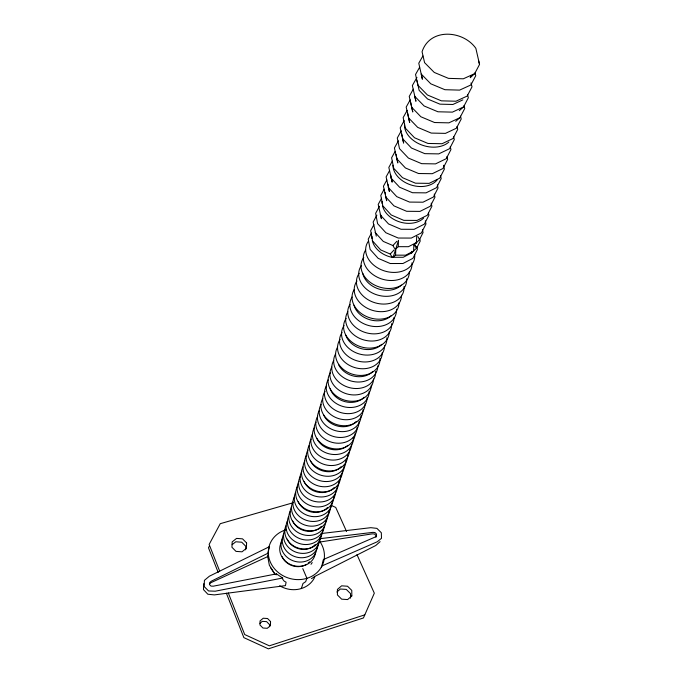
<?xml version="1.0" encoding="UTF-8"?>
<svg xmlns="http://www.w3.org/2000/svg" width="683" height="683" viewBox="0 0 683 683"><rect width="100%" height="100%" fill="white"/><g stroke="black" fill="none" stroke-linecap="round" stroke-linejoin="round"><path stroke-width="1.02" d="M269.546 626.704L269.606 624.68L266.626 621.641L262.315 621.359L259.958 623.348M373.925 224.639L370.664 230.675L372.568 240.945L380.687 249.935L390.241 254.042L391.965 256.953L393.152 257.278L395.568 255.16L395.807 248.843L398.266 246.674L408.46 246.691L416.408 242.602L416.715 236.233M245.658 549.858L245.795 546.289L241.739 542.208L235.797 541.773L232.152 544.658M398.266 246.674L398.513 240.279L393.152 257.278M411.712 251.335L411.098 253.205L413.591 251.088L413.881 244.787L416.408 242.602M203.773 583.658L203.457 589.574L207.863 594.244L214.402 594.902L285.451 585.63L286.092 582.181L284.188 581.148L282.591 579.082L282.66 578.014L276.427 573.891L213.25 586.193L211.03 586.108L209.544 584.605L209.655 582.573L211.295 581.199L267.856 553.281L269.546 546.613L209.357 576.221L204.43 580.337L204.089 586.449L208.546 590.957L215.205 591.205L282.66 578.014M322.043 565.072L323.068 560.495M267.856 553.281L267.821 554.161M276.427 573.891L276.41 574.813M301.331 588.541L303.013 583.478L305.66 581.685L306.923 578.322L302.774 568.606M415.486 243.831L419.516 239.596L423.067 232.587L422.418 229.514M455.732 121.326L459.949 117.672L464.739 108.486L464.022 105.575M459.258 110.697L463.535 106.966L468.342 97.763L467.616 94.835M471.193 75.839L470.22 77.666L474.668 73.662L479.543 64.415L475.855 48.331C463.091 30.137 429.803 27.696 422.068 51.763L424.587 62.657L434.251 72.432L448.466 78.366L463.296 78.801L474.668 73.662M209.485 545.896L208.477 547.775L218.201 572.456M371.526 233.031L368.231 239.152L370.109 249.389L378.151 258.336L390.206 263.518L402.961 263.51L412.916 258.336L417.398 249.457L416.775 246.418M376.888 215.145L373.14 222.069L376.29 236.139M379.475 206.266L375.65 213.327L377.605 223.665L385.878 232.741L398.223 238.034L411.268 238.077L421.428 232.894L425.97 223.947L425.313 220.865M384.179 189.208L380.798 195.406L382.813 205.822L391.231 214.983L403.79 220.353L417.031 220.43L427.327 215.239L431.912 206.249L431.238 203.15M381.566 198.249L378.203 204.439L381.404 218.722L380.619 214.607M386.834 180.013L383.436 186.228L386.689 200.742L385.878 196.602M392.273 161.179L388.832 167.42L392.153 182.165L390.685 174.865M389.532 170.673L386.108 176.906L389.404 191.53L387.961 184.256M395.056 151.532L391.607 157.79L393.75 168.351L402.492 177.682L415.477 183.198L429.146 183.368L439.724 178.169L444.385 169.094L443.515 165.286M398.385 140.826L394.424 147.989L397.796 162.964L396.046 154.46M401.271 130.846L397.284 138.017L399.495 148.655L408.408 158.072L421.624 163.664L435.506 163.886L446.238 158.695L450.942 149.577L450.268 146.7M407.179 110.364L403.158 117.57L405.446 128.276L414.53 137.778L427.985 143.456L442.089 143.72L452.974 138.538L457.721 129.386L457.029 126.483M404.199 120.695L400.195 127.883L403.636 143.106L401.63 133.595M410.218 99.863L406.172 107.077L409.672 122.556L407.606 112.985M413.3 89.174L409.237 96.405L412.771 112.003L410.671 102.407M416.954 77.401L412.361 85.537L415.921 101.272L414.76 96.346L424.126 105.985L437.948 111.781L452.411 112.132L463.535 106.966M419.644 67.233L415.537 74.481L417.979 85.315L427.438 94.997L441.389 100.845L455.971 101.221L467.181 96.064L472.013 86.843L471.014 82.933M422.897 55.972L418.773 63.22L422.401 79.228L421.249 74.088L430.811 83.821L444.898 89.704L459.599 90.113L470.894 84.965L475.744 75.736L474.984 72.791M321.223 567.206L321.847 565.985L377.289 541.756L381.498 538.298L381.327 532.757L376.905 528.369L370.818 527.677L321.112 533.551M375.069 232.374L383.257 241.406L392.896 245.539L396.9 241.253M390.241 254.042L394.211 249.807M380.107 541.653L375.744 545.521L314.163 576.742M336.898 592.007L340.373 589.011L346.29 589.412L350.499 593.578L350.541 598.171M209.365 583.956L210.996 582.65L268.376 556.278M411.098 253.205L416.673 248.083L420.216 241.09L419.789 239.05M311.431 578.621L314.761 576.759M413.591 251.088L405.685 255.169L395.568 255.16M412.139 252.667L403.226 257.278L391.803 257.278A22.59 17.058 17.3 0 1 372.295 240.578M459.949 117.672L448.91 122.846L434.567 122.53L420.873 116.767L411.601 107.171M462.843 99.889L452.88 104.482L439.929 104.157L427.541 98.967L419.14 90.352L416.963 80.696M323.264 559.582L375.121 537.043L376.529 535.899L376.478 534.046L375.001 532.586L372.969 532.356L319.439 538.75M364.79 614.854L269.341 645.819L244.702 634.55L228.293 592.946M293.374 502.671L220.242 523.69L209.143 544.411L219.687 571.15M318.884 542.191L372.372 533.841L374.438 533.995L375.923 535.429L375.966 537.299M330.931 505.275L335.729 507.426L346.571 531.511M408.494 117.817L417.672 127.362L431.246 133.083L445.47 133.373L456.432 128.199L461.204 119.021L460.496 116.119M402.441 138.547L411.439 148.015L424.775 153.649L438.768 153.888L449.576 148.698L454.306 139.563L453.623 136.677M396.601 158.584L405.42 167.958L418.525 173.516L432.296 173.704L442.951 168.513L447.638 159.412L446.972 156.544M390.949 177.956L399.606 187.244L412.481 192.717L426.038 192.862L436.548 187.671L441.192 178.613L440.552 175.762M388.192 187.398L396.772 196.644L409.535 202.083L422.99 202.202L433.423 197.011L438.051 187.979L437.351 184.854M385.485 196.687L393.98 205.89L406.641 211.295L419.985 211.397L430.35 206.206L434.96 197.182L434.268 194.074M380.192 214.821L388.533 223.939L400.989 229.266L414.129 229.326L424.348 224.135L428.915 215.171L428.472 213.105M413.881 244.787L416.673 248.083L415.051 245.12M275.326 574.676L269.358 565.276L267.505 555.416M270.784 568.068L274.31 573.319M392.896 245.539L394.612 248.51M417.894 236.583L419.516 239.596M356.978 554.639L374.318 593.177L363.45 617.944L268.385 648.85L243.865 637.632L226.363 593.194M478.518 60.488L479.543 64.415M385.067 192.461L385.477 194.527M269.418 547.083L269.469 547.646M437.222 179.825A24.093 17.434 17.3 0 1 410.79 184.905A24.093 17.434 17.3 0 1 392.904 165.243M448.859 142.03A24.921 17.604 17.3 0 1 420.984 144.685A24.921 17.604 17.3 0 1 404.498 124.272M322.897 529.504A18.586 16.358 17.3 0 1 301.16 544.01A18.586 16.358 17.3 0 1 287.176 521.257M324.263 526.824A18.697 16.418 17.3 0 1 301.544 539.229A18.697 16.418 17.3 0 1 288.499 516.655M321.386 534.012A18.484 16.307 17.3 0 1 299.76 548.466A18.484 16.307 17.3 0 1 285.87 525.816M315.273 544.522A16.452 14.531 17.3 0 1 300.093 549.089A16.452 14.531 17.3 0 1 287.244 539.118M325.962 520.352A18.8 16.477 17.3 0 1 303.67 534.849A18.8 16.477 17.3 0 1 290.087 511.43M321.283 526.414A16.836 14.736 17.3 0 1 305.771 531.007A16.836 14.736 17.3 0 1 292.606 520.864M371.987 238.478A22.59 17.058 17.3 0 1 371.987 236.455M423.588 218.167A23.316 17.254 17.3 0 1 400.025 222.035A23.316 17.254 17.3 0 1 382.463 205.677M382.139 203.551A23.316 17.254 17.3 0 1 382.121 201.494M411.986 262.853A24.819 18.962 17.3 0 1 383.103 279.39A24.819 18.962 17.3 0 1 365.55 250.132M414.709 254.716A25.015 19.022 17.3 0 1 384.999 271.1A25.015 19.022 17.3 0 1 368.496 241.048M409.339 271.868A24.631 18.911 17.3 0 1 379.364 287.005A24.631 18.911 17.3 0 1 363.791 257.397M401.382 285.084A21.916 16.853 17.3 0 1 379.116 289.097A21.916 16.853 17.3 0 1 362.741 273.362M401.527 295.167A24.084 18.731 17.3 0 1 372.124 310.253A24.084 18.731 17.3 0 1 356.987 281.012M404.054 286.51A24.264 18.791 17.3 0 1 375.104 302.808A24.264 18.791 17.3 0 1 359.224 273.26M399 302.706A23.914 18.672 17.3 0 1 370.391 317.962A23.914 18.672 17.3 0 1 354.229 289.498M391.257 315.597A21.267 16.648 17.3 0 1 370.203 319.84A21.267 16.648 17.3 0 1 353.99 305.241M406.658 278.741A24.451 18.851 17.3 0 1 377.528 295.056A24.451 18.851 17.3 0 1 361.486 265.388M329.104 510.978A19.022 16.588 17.3 0 1 306.573 525.551A19.022 16.588 17.3 0 1 292.811 501.945M330.709 506.205A19.133 16.648 17.3 0 1 308.059 520.822A19.133 16.648 17.3 0 1 294.202 497.122M327.524 515.691A18.911 16.529 17.3 0 1 305.113 530.221A18.911 16.529 17.3 0 1 291.445 506.718M332.322 501.382A19.244 16.708 17.3 0 1 309.553 516.032A19.244 16.708 17.3 0 1 295.602 492.238M327.575 507.452A17.237 14.941 17.3 0 1 311.721 512.071A17.237 14.941 17.3 0 1 298.232 501.732M357.149 427.31A20.985 17.536 17.3 0 1 331.981 442.336A20.985 17.536 17.3 0 1 317.629 416.323M359.096 421.513A21.122 17.596 17.3 0 1 333.782 436.565A21.122 17.596 17.3 0 1 319.32 410.449M355.228 433.048A20.849 17.476 17.3 0 1 330.205 448.031A20.849 17.476 17.3 0 1 315.956 422.128M347.749 445.359A18.552 15.572 17.3 0 1 316.827 438.452M361.068 415.631A21.258 17.656 17.3 0 1 335.609 430.717A21.258 17.656 17.3 0 1 321.036 404.49M356.065 421.607A19.039 15.786 17.3 0 1 338.674 426.303A19.039 15.786 17.3 0 1 323.682 415.136M312.191 562.553A17.971 16.025 17.3 0 1 311.004 564.312M309.527 561.827A16.093 14.334 17.3 0 1 308.161 563.142M306.547 564.303A16.093 14.334 17.3 0 1 282.113 556.568M373.456 378.886A22.121 18.014 17.3 0 1 346.964 393.929A22.121 18.014 17.3 0 1 331.801 367.061M375.599 371.467A22.274 18.074 17.3 0 1 349.534 387.662A22.274 18.074 17.3 0 1 333.68 360.522M371.321 385.041A21.976 17.954 17.3 0 1 344.488 400.118A21.976 17.954 17.3 0 1 330.504 372.594M364.15 397.25A19.551 16.008 17.3 0 1 345.239 401.706A19.551 16.008 17.3 0 1 330.179 388.738M377.81 365.892A22.428 18.134 17.3 0 1 351.002 380.994A22.428 18.134 17.3 0 1 335.584 353.896M372.687 371.543A20.097 16.221 17.3 0 1 354.409 376.239A20.097 16.221 17.3 0 1 338.529 364.62M316.963 546.981A18.168 16.136 17.3 0 1 295.193 561.443A18.168 16.136 17.3 0 1 282.48 538.187M318.423 542.626A18.27 16.196 17.3 0 1 296.542 557.123A18.27 16.196 17.3 0 1 283.744 533.782M315.35 553.35A18.074 16.085 17.3 0 1 292.742 565.387A18.074 16.085 17.3 0 1 281.225 542.55M319.883 537.504A18.373 16.247 17.3 0 1 298.3 552.863A18.373 16.247 17.3 0 1 285.024 529.325M382.292 352.539A22.744 18.253 17.3 0 1 354.511 367.505A22.744 18.253 17.3 0 1 340.057 339.434M384.58 345.718A22.898 18.313 17.3 0 1 356.628 360.709A22.898 18.313 17.3 0 1 342.046 332.527M380.013 358.293A22.582 18.193 17.3 0 1 353.64 374.549A22.582 18.193 17.3 0 1 337.522 347.177M386.868 337.82A23.06 18.381 17.3 0 1 359.352 353.99A23.06 18.381 17.3 0 1 344.061 325.518M381.703 344.369A20.669 16.435 17.3 0 1 361.794 348.8A20.669 16.435 17.3 0 1 345.803 335.31M319.183 540.577A28.336 25.262 17.3 0 1 310.765 576.819A28.336 25.262 17.3 0 1 271.151 563.782A28.336 25.262 17.3 0 1 286.177 529.718M314.692 577.289A24.588 22.069 17.3 0 1 279.654 585.749M365.089 403.636A21.54 17.775 17.3 0 1 338.725 418.619A21.54 17.775 17.3 0 1 325.082 391.436M367.138 397.523A21.685 17.835 17.3 0 1 341.235 412.711A21.685 17.835 17.3 0 1 326.312 386.151M363.066 409.672A21.395 17.715 17.3 0 1 337.462 424.8A21.395 17.715 17.3 0 1 322.769 398.454M369.221 391.325A21.83 17.895 17.3 0 1 343.156 406.547A21.83 17.895 17.3 0 1 328.113 379.868M335.618 491.564A19.474 16.819 17.3 0 1 312.046 506.146A19.474 16.819 17.3 0 1 298.915 481.395M337.291 486.561A19.594 16.879 17.3 0 1 313.599 501.177A19.594 16.879 17.3 0 1 300.366 476.333M333.961 496.498A19.363 16.759 17.3 0 1 310.517 511.046A19.363 16.759 17.3 0 1 297.472 486.398M338.99 481.498A19.713 16.938 17.3 0 1 315.17 496.157A19.713 16.938 17.3 0 1 301.843 471.21M334.175 487.56A17.656 15.146 17.3 0 1 317.962 492.195A17.656 15.146 17.3 0 1 304.131 481.669M349.611 449.807A20.456 17.297 17.3 0 1 324.997 464.679A20.456 17.297 17.3 0 1 311.081 439.109M351.463 444.291A20.584 17.357 17.3 0 1 326.713 459.207A20.584 17.357 17.3 0 1 312.686 433.517M347.784 455.254A20.328 17.237 17.3 0 1 323.896 470.245A20.328 17.237 17.3 0 1 309.023 445.538M341.107 466.668A18.091 15.359 17.3 0 1 324.519 471.338A18.091 15.359 17.3 0 1 310.321 460.598M353.307 437.666A20.712 17.416 17.3 0 1 329.027 453.811A20.712 17.416 17.3 0 1 314.308 427.857M391.607 323.682A23.393 18.501 17.3 0 1 364.15 340.023A23.393 18.501 17.3 0 1 347.826 311.755M394.057 317.458A23.564 18.552 17.3 0 1 365.798 332.664A23.564 18.552 17.3 0 1 349.927 304.439M389.25 331.793A23.231 18.441 17.3 0 1 360.948 346.827A23.231 18.441 17.3 0 1 346.11 318.406M396.481 309.143A23.734 18.612 17.3 0 1 368.675 325.535A23.734 18.612 17.3 0 1 352.061 297.02M342.448 471.193A19.952 17.058 17.3 0 1 318.363 485.929A19.952 17.058 17.3 0 1 304.849 460.769M344.206 465.943A20.08 17.118 17.3 0 1 319.994 480.712A20.08 17.118 17.3 0 1 306.377 455.45M340.706 476.375A19.833 16.998 17.3 0 1 317.322 491.222A19.833 16.998 17.3 0 1 302.876 466.924M345.982 460.632A20.2 17.177 17.3 0 1 321.642 475.436A20.2 17.177 17.3 0 1 307.922 450.071M270.553 621.573L270.442 625.619L267.292 628.292L262.938 628.019L259.941 624.945L260.069 620.89L263.228 618.235L267.565 618.516L270.553 621.573M246.606 542.934L246.401 548.304L242.013 551.813L236.011 551.386L231.938 547.254L232.177 541.884L236.566 538.4L242.533 538.844L246.606 542.934M351.822 595.935L347.638 599.572L341.662 599.17L337.428 594.953L337.411 589.429L341.611 585.826L347.545 586.236L351.779 590.411L351.822 595.935"/></g></svg>
